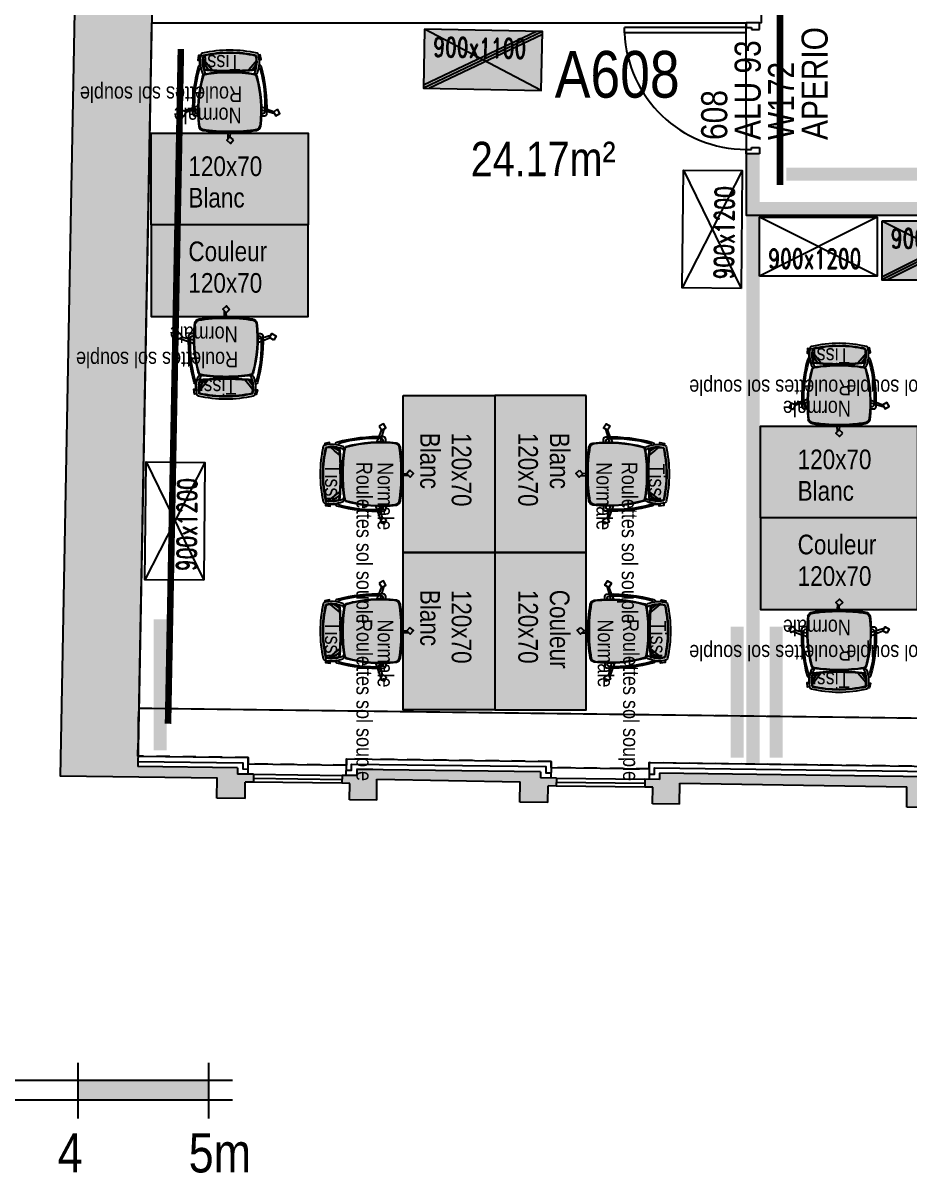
# Model space of a CAD drawing. Extents: x -28.5 to 23.1, y -8.3 to 57.2.
# Drawn here: x -16.78 to -10.01, y -8.27 to 0.52 of the extents above; entities that cross this region are included whole.
import ezdxf
from ezdxf.enums import TextEntityAlignment as Align

# ---------------------------------------------------------------- set-up
doc = ezdxf.new("R2010")
doc.units = 0
doc.header["$LTSCALE"] = 0.001
for name, pattern in [('CACHE', [0.375, 0.25, -0.125]), ('CONTINU', [0]), ('HIDDEN', [9.525, 6.35, -3.175])]:
    doc.linetypes.add(name, pattern=pattern)
for name, color, linetype in [('00-INF 180', 30, 'Continuous'), ('01-FAC_CHASSIS EXI', 4, 'Continuous'), ('01-STR_MACONNERIE_HACH', 252, 'Continuous'), ('02-ISOLATION', 6, 'ISOLATION'), ('A-Etiq_Mob', 7, 'Continuous'), ('A-Etiquettes', 7, 'Continuous'), ('A-legende', 7, 'Continuous'), ('A-MobilierAQ', 7, 'Continuous'), ('A-num pièce', 1, 'Continuous')]:
    doc.layers.add(name, color=color, linetype=linetype)
for name, color, linetype, true_color in [('A-cote', 7, 'Continuous', 0x425746), ('A-mobilier', 7, 'Continuous', 0x666666), ('A-MOQUETTE', 7, 'Continuous', 0xe5ecff), ('A-signalétique', 7, 'Continuous', 0x666666), ('A-vitré', 7, 'Continuous', 0x61becc), ('couleur siege', 1, 'Continuous', 0xff0000)]:
    doc.layers.add(name, color=color, linetype=linetype, true_color=true_color)
doc.layers.add('A-portes', color=7, linetype='Continuous', lineweight=25)
doc.styles.add('ROMAND', font='romand__.ttf', dxfattribs={"width": 0.7})
doc.styles.get("Standard").update_dxf_attribs({"font": 'ARIALN.TTF'})
doc.linetypes.add('ISOLATION', pattern='A,0.00254,-2.54,[134,ltypeshp.shx,S=2.54,R=0,X=-2.54,Y=0],-5.08,[134,ltypeshp.shx,S=2.54,R=180,X=2.54,Y=0],-2.54', length=10.16254)

# ---------------------------------------------------------------- blocks, each defined once
blk = doc.blocks.new('echelle')
for p, q in [((0.1524, 0.2843), (0.1524, -0.1421)), ((1.1524, 0.2843), (1.1524, -0.1421)), ((2.1524, 0.2843), (2.1524, -0.1421)), ((3.1524, 0.2843), (3.1524, -0.1421)), ((4.1524, 0.2843), (4.1524, -0.1421)), ((5.1524, 0.2843), (5.1524, -0.1421)), ((0, 0.15), (5.3353, 0.15)), ((0, 0), (5.3353, 0))]:
    blk.add_line(p, q)
at = {"const_width": 0.15}
for points in [[(0.1524, 0.0711), (1.1524, 0.0711)], [(2.1524, 0.0711), (3.1524, 0.0711)], [(4.1524, 0.0711), (5.1524, 0.0711)]]:
    blk.add_lwpolyline(points, dxfattribs=at)
for s, height, p in [('0', 0.2997, (-0.0001, -0.5535)), ('1', 0.2997, (0.9999, -0.5535)), ('2', 0.2997, (1.9999, -0.5535)), ('3', 0.2997, (2.9999, -0.5535)), ('4', 0.2997, (3.9999, -0.5535)), ('5m', 0.29973, (4.9999, -0.5535))]:
    blk.add_text(s, height=height).set_placement(p)
blk = doc.blocks.new('chaise')
at = {"layer": 'A-mobilier', "ltscale": 0.1, "true_color": 0xc7c8ca}
h = blk.add_hatch(color=9, dxfattribs=at)
h.dxf.hatch_style = 1
h.paths.add_polyline_path([(0.2715, 0.4556, 0.30076), (0.2358, 0.4895, 0.043342), (0.0082, 0.5092, 0.043342), (-0.2194, 0.4895, 0.300759), (-0.2552, 0.4556, 0.09791), (-0.2229, 0.027, 0.292085), (-0.2069, 0.0126, 0.040929), (0.0082, -0.005, 0.040929), (0.2232, 0.0126, 0.292085), (0.2392, 0.027, 0.09791)])
h.paths.add_polyline_path([(0.159, -0.0239, 0.015765), (0.0082, -0.0177, 0.016739), (-0.152, -0.0246), (-0.1896, -0.0691), (-0.2181, -0.1033, 0.040824), (-0.2135, -0.1418, 0.054873), (0.0082, -0.1666, 0.054873), (0.2298, -0.1418, 0.02252), (0.2331, -0.1206), (0.2189, -0.1014)])
h.paths.add_polyline_path([(0.1912, -0.0264, 0.003373), (0.159, -0.0239), (0.2189, -0.1014), (0.2331, -0.1206, 0.02535), (0.2346, -0.0966)])
h.paths.add_polyline_path([(0.2255, -0.0296, 0.0036), (0.1912, -0.0264), (0.2346, -0.0966, 0.0714)])
h.paths.add_polyline_path([(-0.152, -0.0246, 0.003505), (-0.1854, -0.0274), (-0.196, -0.0428), (-0.2174, -0.0745, 0.030269), (-0.2181, -0.1033), (-0.1896, -0.0691)])
h.paths.add_polyline_path([(-0.1854, -0.0274, 0.002494), (-0.2092, -0.0296, 0.048116), (-0.2174, -0.0745), (-0.196, -0.0428)], flags=17)
at = {"layer": 'A-mobilier'}
for p, q in [((0.004, 0.5092), (0.0064, 0.5428)), ((0.0216, 0.5582), (0.0229, 0.5092)), ((-0.3737, 0.3493), (-0.3075, 0.3301)), ((-0.3078, 0.3082), (-0.3629, 0.3302)), ((-0.2919, 0.3255), (-0.2834, 0.3231)), ((-0.2624, 0.3653), (-0.2871, 0.3653)), ((-0.2629, 0.3453), (-0.2718, 0.3453)), ((0.2787, 0.3653), (0.3035, 0.3653)), ((0.3093, 0.2929), (0.2787, 0.2819)), ((0.2793, 0.3453), (0.2882, 0.3453)), ((0.2794, 0.3097), (0.3086, 0.3167)), ((0.324, 0.3205), (0.3784, 0.3337)), ((0.3978, 0.3247), (0.3241, 0.2982)), ((-0.2416, -0.0656), (-0.2409, -0.0656)), ((-0.1896, -0.0691), (-0.2193, -0.1048)), ((-0.2174, -0.0745), (-0.196, -0.0428)), ((0.258, -0.0656), (0.2572, -0.0656)), ((0.2331, -0.1206), (0.2189, -0.1014))]:
    blk.add_line(p, q, dxfattribs=at)
at = {"layer": 'A-mobilier', "linetype": 'HIDDEN'}
for p, q in [((-0.2627, 0.2897), (-0.2927, 0.3021)), ((-0.2834, 0.3231), (-0.2632, 0.3171)), ((-0.196, -0.0428), (-0.1854, -0.0274)), ((-0.152, -0.0246), (-0.1896, -0.0691)), ((0.2189, -0.1014), (0.159, -0.0239)), ((0.1912, -0.0264), (0.2346, -0.0966))]:
    blk.add_line(p, q, dxfattribs=at)
at = {"layer": 'A-mobilier'}
for points in [[(-0.0236, 0.5701), (0.0064, 0.5428), (0.034, 0.572), (0.003, 0.5998)], [(-0.3982, 0.3102), (-0.3631, 0.331), (-0.3829, 0.3656), (-0.418, 0.3448)], [(0.3951, 0.3712), (0.3784, 0.3337), (0.4152, 0.3167), (0.4319, 0.3542)]]:
    blk.add_lwpolyline(points, close=True, dxfattribs=at)
for points in [[(-0.2428, -0.1092), (-0.2592, -0.1129), (-0.2503, -0.1525), (-0.2373, -0.1499)], [(0.2547, -0.145), (0.2745, -0.1474), (0.2795, -0.1069), (0.2594, -0.1049)]]:
    blk.add_lwpolyline(points, dxfattribs=at)
for centre, radius, start, end in [((-0.2117, 0.4455), 0.0447, 99.9272, 166.88346), ((-0.0186, -0.6869), 1.1836, 88.70463, 100.02355), ((0.0082, -0.8109), 1.3202, 89.99999, 99.92701), ((0.0082, -0.8109), 1.3202, 80.07299, 90.00001), ((0.0349, -0.6869), 1.1836, 79.97645, 91.29537), ((0.2281, 0.4455), 0.0447, 13.11654, 80.0728), ((0.8449, 0.323), 1.1081, 173.12775, 195.49585), ((0.8449, 0.323), 1.1031, 173.73867, 195.3268), ((-0.203, 0.4342), 0.0495, 115.9014, 169.32984), ((-0.8286, 0.323), 1.1031, 344.6732, 6.26133), ((-0.8286, 0.323), 1.1081, 344.50415, 6.87225), ((0.2193, 0.4342), 0.0495, 10.67016, 64.0986), ((1.0389, 0.3041), 1.3467, 178.21972, 195.28216), ((-0.2871, 0.3453), 0.02, 90, 178.21972), ((0.8419, 0.2723), 1.135, 177.27806, 195.5028), ((-0.2718, 0.3253), 0.02, 90, 177.27806), ((-0.8256, 0.2723), 1.135, 344.4972, 2.72194), ((-1.0226, 0.3041), 1.3467, 344.71784, 1.78028), ((0.2882, 0.3253), 0.02, 2.72194, 90), ((0.3035, 0.3453), 0.02, 1.78028, 90), ((-0.2071, -0.0076), 0.02, 80.75547, 159.0187), ((0.0196, -0.0945), 0.2428, 156.87025, 192.22581), ((-0.2036, 0.0323), 0.02, 195.49585, 260.6251), ((-0.1997, 0.0368), 0.02, 195.3268, 260.76651), ((0.0082, 1.3151), 1.3202, 260.6251, 270.00001), ((-0.1856, -0.0076), 0.02, 114.77846, 159.0187), ((0.0082, 1.3151), 1.3152, 260.76651, 270.00001), ((0.0082, 1.3151), 1.3152, 269.99999, 279.23349), ((0.0082, 1.3151), 1.3202, 269.99999, 279.3749), ((0.2019, -0.0076), 0.02, 20.9813, 65.22154), ((0.216, 0.0368), 0.02, 279.23349, 344.6732), ((-0.0032, -0.0945), 0.2428, 347.77419, 23.12975), ((0.2235, -0.0076), 0.02, 20.9813, 99.24453), ((0.22, 0.0323), 0.02, 279.3749, 344.50415), ((-0.2409, -0.0456), 0.02, 195.28216, 270), ((-0.2325, -0.0257), 0.02, 195.5028, 252.72935), ((0.0196, -0.0945), 0.2628, 159.0187, 193.9621), ((0.0196, -0.0945), 0.2378, 164.15559, 191.46034), ((0.0306, -2.412), 2.3994, 90.53628, 95.82876), ((0.0306, -2.412), 2.3944, 90.5374, 95.7482), ((-0.0143, -2.412), 2.3994, 84.17124, 89.46372), ((-0.0143, -2.412), 2.3944, 84.2518, 89.4626), ((-0.0032, -0.0945), 0.2378, 348.53966, 15.84441), ((-0.0032, -0.0945), 0.2628, 346.0379, 20.9813), ((0.2489, -0.0257), 0.02, 287.27065, 344.4972), ((0.2572, -0.0456), 0.02, 270, 344.71784), ((-0.2198, -0.1455), 0.02, 218.58905, 257.03355), ((0.01, 0.8526), 1.0442, 257.03355, 269.90038), ((0.01, 0.8526), 1.0242, 257.15462, 269.89843), ((0.01, 0.8526), 1.0192, 257.33463, 269.89793), ((0.0064, 0.8526), 1.0192, 270.10207, 282.66537), ((0.0064, 0.8526), 1.0242, 270.10157, 282.84538), ((0.0064, 0.8526), 1.0442, 270.09962, 282.96645), ((0.2362, -0.1455), 0.02, 282.96645, 321.41095)]:
    blk.add_arc(centre, radius, start, end, dxfattribs=at)
blk = doc.blocks.new('SiègeT1')
at = {"layer": 'couleur siege', "true_color": 0x8a6689}
for points in [[(-0.1936, 0.2235), (-0.0769, 0.2096), (0.0385, 0.2124), (0.1553, 0.2166), (0.1984, 0.2222), (0.2025, 0.2444), (0.2039, 0.282), (0.2012, 0.321), (0.1233, 0.3376), (0.0385, 0.3432), (-0.0227, 0.3446), (-0.0977, 0.3376), (-0.1492, 0.3307), (-0.1964, 0.3223), (-0.202, 0.3001), (-0.2006, 0.2653)], [(-0.2076, -0.2358), (-0.225, -0.2195), (-0.2335, -0.1968), (-0.2363, -0.14), (-0.2381, -0.076), (-0.2337, -0.0116), (-0.2278, 0.0448), (-0.218, 0.1023), (-0.2107, 0.1321), (-0.2013, 0.169), (-0.1966, 0.1769), (-0.184, 0.18), (-0.1205, 0.1883), (-0.0494, 0.1934), (0.0091, 0.1953), (0.0767, 0.1926), (0.1322, 0.1879), (0.1685, 0.1829), (0.1909, 0.1794), (0.1994, 0.1771), (0.2037, 0.1728), (0.2071, 0.1636), (0.2187, 0.1148), (0.2315, 0.0452), (0.2373, -0.0047), (0.2408, -0.0627), (0.2412, -0.1049), (0.2396, -0.159), (0.2364, -0.1973), (0.2345, -0.2097), (0.2289, -0.2196), (0.2221, -0.2289), (0.2135, -0.2344), (0.2067, -0.2363), (0.1752, -0.2419), (0.1139, -0.248), (0.0509, -0.2511), (-0.0505, -0.2518), (-0.1259, -0.2474), (-0.1911, -0.2375)]]:
    blk.add_hatch(color=8, dxfattribs=at).paths.add_polyline_path(points)
at = {"extrusion": (0, 0, -1), "xscale": 0.8999999999999986, "yscale": 0.8999999999999986, "zscale": -0.9, "rotation": 180}
blk.add_blockref('chaise', (0.0055, 0.195), dxfattribs=at)
at = {"layer": 'A-Etiq_Mob', "style": 'ROMAND', "width": 0.7}
for tag, p in [('FINITION', (-0.0791, 0.1775)), ('PIETEMENT', (-0.0914, -0.031)), ('ASSISE', (-0.0883, -0.2242)), ('COULEUR', (-0.1036, -0.4236))]:
    blk.add_attdef(tag, p, '', height=0.15, dxfattribs=at)
blk = doc.blocks.new('Poste127')
at = {"transparency": 33554582}
h = blk.add_hatch(color=256, dxfattribs=at)
h.dxf.hatch_style = 1
h.set_gradient(color1=(199, 200, 202), color2=(255, 246, 230), tint=1, name='CURVED')
h.paths.add_polyline_path([(0, 0.7), (0, 0), (1.2, 0), (1.2, 0.7)])
blk.add_lwpolyline([(0, 0.7), (0, 0), (1.2, 0), (1.2, 0.7)], close=True)
at = {"layer": 'A-Etiq_Mob'}
for tag, p in [('FINITION', (0.2839, 0.4213)), ('DIM', (0.2839, 0.1804))]:
    blk.add_attdef(tag, p, '', height=0.15, dxfattribs=at)
blk = doc.blocks.new('Poste127Couleur')
at = {"transparency": 33554582}
h = blk.add_hatch(color=256, dxfattribs=at)
h.dxf.hatch_style = 1
h.set_gradient(color1=(169, 83, 160), color2=(255, 246, 230), tint=1, name='CURVED')
h.paths.add_polyline_path([(0, 0.7029), (0, 0.0029), (1.2, 0.0029), (1.2, 0.7029)])
blk.add_lwpolyline([(0, 0.7), (0, 0), (1.2, 0), (1.2, 0.7)], close=True)
at = {"layer": 'A-Etiq_Mob'}
for tag, p in [('STRATIFIE', (0.2839, 0.4213)), ('DIM', (0.2839, 0.1804))]:
    blk.add_attdef(tag, p, '', height=0.15, dxfattribs=at)
blk = doc.blocks.new('Xref-R6-2018-11')
at = {"layer": '01-STR_MACONNERIE_HACH'}
h = blk.add_hatch(color=256, dxfattribs=at)
h.dxf.hatch_style = 1
h.paths.add_polyline_path([(-9.8643, 5.7706), (-9.7536, 5.7699), (-9.753, 5.8594), (-9.8075, 5.8598), (-9.8067, 5.9869), (-9.9482, 5.9878), (-9.9493, 5.8062), (-10.9104, 5.8123), (-10.9092, 5.994), (-11.0507, 5.9949), (-11.0516, 5.8677), (-11.106, 5.8681), (-11.1066, 5.7786), (-10.9959, 5.7778), (-10.9969, 5.6239), (-9.8653, 5.6166)])
h.paths.add_polyline_path([(-6.9147, 5.7517), (-6.804, 5.751), (-6.8034, 5.8406), (-6.8578, 5.8409), (-6.857, 5.9681), (-6.9985, 5.969), (-6.9997, 5.7873), (-8.6097, 5.7976), (-8.6086, 5.9793), (-8.7501, 5.9802), (-8.7509, 5.853), (-8.8053, 5.8534), (-8.8059, 5.7638), (-8.6952, 5.7631), (-8.6962, 5.6092), (-6.9156, 5.5978)])
h.paths.add_polyline_path([(-3.9659, 5.7329), (-3.8552, 5.7322), (-3.8546, 5.8217), (-3.9091, 5.822), (-3.9083, 5.9492), (-4.0498, 5.9501), (-4.0509, 5.7684), (-5.6601, 5.7787), (-5.6589, 5.9604), (-5.8004, 5.9613), (-5.8012, 5.8342), (-5.8557, 5.8345), (-5.8562, 5.745), (-5.7455, 5.7443), (-5.7465, 5.5903), (-3.9669, 5.5789)])
h.paths.add_polyline_path([(-1.6482, 5.7181), (-1.5375, 5.7174), (-1.5369, 5.8069), (-1.5914, 5.8072), (-1.5906, 5.9344), (-1.7321, 5.9353), (-1.7332, 5.7536), (-2.7113, 5.7599), (-2.7101, 5.9415), (-2.8516, 5.9424), (-2.8524, 5.8153), (-2.9069, 5.8156), (-2.9075, 5.7261), (-2.7968, 5.7254), (-2.7977, 5.5714), (-1.6492, 5.5641)])
h.paths.add_polyline_path([(9.2888, 6.0529), (16.4345, -3.4859), (15.5709, -4.1345), (15.6266, -4.2087), (15.5373, -4.2758), (15.5733, -4.3238), (15.6214, -4.2877), (15.6971, -4.3885), (15.8624, -4.2644), (15.7658, -4.1358), (16.5463, -3.5497), (16.8176, -3.9109), (17.2396, -3.5939), (16.9954, -3.2687), (9.4522, 6.7755), (8.1868, 5.8175), (8.0942, 5.9399), (7.9095, 5.8001), (7.9901, 5.6937), (7.8811, 5.6092), (7.9802, 5.4784), (8.1947, 5.6446), (8.3968, 5.3776)])
h.paths.add_polyline_path([(14.7939, -4.8738), (14.8866, -4.9972), (15.0583, -4.8682), (14.9826, -4.7674), (15.0321, -4.7303), (14.996, -4.6823), (14.899, -4.7552), (14.8432, -4.6809), (13.4437, -5.732), (13.4995, -5.8062), (13.4101, -5.8733), (13.4461, -5.9213), (13.4943, -5.8852), (13.57, -5.986), (13.7352, -5.8619), (13.6386, -5.7333)])
h.paths.add_polyline_path([(12.9312, -6.4657), (12.8555, -6.3649), (12.9049, -6.3278), (12.8689, -6.2798), (12.7718, -6.3527), (12.7161, -6.2784), (11.3999, -7.2668), (11.4557, -7.3411), (11.3663, -7.4082), (11.4024, -7.4562), (11.4505, -7.42), (11.5262, -7.5208), (11.6914, -7.3968), (11.5949, -7.2682), (12.6668, -6.4713), (12.7594, -6.5947)])
h.paths.add_polyline_path([(10.8117, -7.8998), (10.8611, -7.8626), (10.8251, -7.8147), (10.728, -7.8875), (10.6723, -7.8133), (9.4127, -8.7592), (9.4685, -8.8335), (9.3791, -8.9006), (9.4151, -8.9486), (9.4633, -8.9124), (9.539, -9.0132), (9.7042, -8.8891), (9.6077, -8.7606), (10.623, -8.0062), (10.7157, -8.1296), (10.8874, -8.0006)])
h.paths.add_polyline_path([(8.8245, -9.3922), (8.8739, -9.355), (8.8379, -9.3071), (8.7408, -9.3799), (8.6851, -9.3057), (7.4576, -10.2275), (7.5133, -10.3018), (7.424, -10.3689), (7.46, -10.4169), (7.5081, -10.3807), (7.5839, -10.4815), (7.7491, -10.3575), (7.6525, -10.2289), (8.6358, -9.4986), (8.7285, -9.6219), (8.9002, -9.493)])
h.paths.add_polyline_path([(6.8693, -10.8605), (6.9188, -10.8233), (6.8827, -10.7754), (6.7857, -10.8482), (6.7299, -10.774), (5.909, -11.3905), (5.9648, -11.4647), (5.8754, -11.5319), (5.9115, -11.5798), (5.9596, -11.5437), (6.0353, -11.6445), (6.2005, -11.5204), (6.104, -11.3918), (6.6806, -10.9669), (6.7733, -11.0903), (6.945, -10.9613)])
h.paths.add_polyline_path([(5.3208, -12.0234), (5.3702, -11.9863), (5.3342, -11.9383), (5.2372, -12.0112), (5.1814, -11.9369), (4.7519, -12.2595), (4.3293, -12.2541), (4.3287, -12.3016), (4.2169, -12.3002), (4.2161, -12.3602), (4.2763, -12.3609), (4.2747, -12.487), (4.4814, -12.4896), (4.4834, -12.3288), (4.8607, -12.3337), (5.1321, -12.1298), (5.2248, -12.2532), (5.3965, -12.1242)])
h.paths.add_polyline_path([(3.4775, -12.3507), (3.5393, -12.3515), (3.5401, -12.2915), (3.4188, -12.29), (3.4194, -12.2425), (2.2915, -12.2281), (2.2909, -12.2756), (2.1791, -12.2742), (2.1784, -12.3342), (2.2386, -12.3349), (2.237, -12.461), (2.4436, -12.4636), (2.4456, -12.3028), (3.2631, -12.3198), (3.2612, -12.4741), (3.4759, -12.4768)])
h.paths.add_polyline_path([(1.3816, -12.2165), (-0.924, -12.1871), (-0.9246, -12.2346), (-1.0364, -12.2331), (-1.0372, -12.2931), (-0.977, -12.2939), (-0.9786, -12.42), (-0.772, -12.4226), (-0.7699, -12.2618), (1.2254, -12.2938), (1.2234, -12.4481), (1.4381, -12.4508), (1.4397, -12.3247), (1.5016, -12.3255), (1.5023, -12.2655), (1.381, -12.264)])
h.paths.add_polyline_path([(-1.7132, -12.2245), (-1.8346, -12.223), (-1.834, -12.1755), (-3.2263, -12.1577), (-3.2269, -12.2052), (-3.3387, -12.2038), (-3.3394, -12.2638), (-3.2793, -12.2645), (-3.2809, -12.3906), (-3.0742, -12.3932), (-3.0722, -12.2324), (-1.9902, -12.2528), (-1.9922, -12.407), (-1.7774, -12.4098), (-1.7758, -12.2837), (-1.714, -12.2845)])
h.paths.add_polyline_path([(-4.0155, -12.1951), (-4.1368, -12.1936), (-4.1362, -12.1461), (-6.2346, -12.1193), (-6.2352, -12.1668), (-6.347, -12.1654), (-6.3477, -12.2254), (-6.2875, -12.2261), (-6.2892, -12.3522), (-6.0825, -12.3549), (-6.0805, -12.1941), (-4.2925, -12.2234), (-4.2944, -12.3777), (-4.0797, -12.3804), (-4.0781, -12.2543), (-4.0163, -12.2551)])
h.paths.add_polyline_path([(-7.1445, -12.1077), (-9.19, -12.0816), (-9.1906, -12.1291), (-9.3024, -12.1277), (-9.3032, -12.1877), (-9.243, -12.1884), (-9.2446, -12.3145), (-9.038, -12.3171), (-9.0359, -12.1564), (-7.3008, -12.185), (-7.3027, -12.3393), (-7.088, -12.342), (-7.0864, -12.216), (-7.0245, -12.2167), (-7.0238, -12.1567), (-7.1451, -12.1552)])
h.paths.add_polyline_path([(-10.0418, -12.1782), (-9.98, -12.179), (-9.9792, -12.119), (-10.1006, -12.1175), (-10.1, -12.07), (-11.5038, -12.0521), (-11.5044, -12.0996), (-11.6161, -12.0982), (-11.6169, -12.1582), (-11.5567, -12.1589), (-11.5583, -12.285), (-11.3517, -12.2876), (-11.3496, -12.1268), (-10.2562, -12.1473), (-10.2582, -12.3016), (-10.0434, -12.3043)])
h.paths.add_polyline_path([(2.6936, 4.7692), (2.8486, 4.8773), (2.0933, 5.9491), (0.4835, 5.9594), (0.4822, 5.7394), (-0.3936, 5.745), (-0.3924, 5.9267), (-0.5339, 5.9276), (-0.5347, 5.8005), (-0.5892, 5.8008), (-0.5898, 5.7113), (-0.4791, 5.7106), (-0.48, 5.5566), (0.6701, 5.5493), (0.6714, 5.7693), (1.9949, 5.7608)])
h.paths.add_polyline_path([(3.7184, 3.643), (3.5639, 3.5342), (4.011, 2.8998), (4.6629, 2.8061), (4.6629, 2.8077), (4.9461, 2.7655), (5.6911, 3.3294), (5.5121, 3.5658), (5.7804, 3.7737), (5.6799, 3.9034), (5.6056, 3.8458), (5.5045, 3.9794), (5.3103, 3.8324), (5.4029, 3.7101), (4.4904, 3.0193), (4.1189, 3.0748)])
h.paths.add_polyline_path([(-13.0354, -4.4062), (-13.5351, -4.4062), (-13.5351, -3.4062), (-13.0165, -3.4062), (-12.8476, 5.6357), (-12.166, 5.6314), (-12.165, 5.7853), (-12.0543, 5.7846), (-12.0537, 5.8741), (-12.1082, 5.8745), (-12.1074, 6.0016), (-12.2489, 6.0025), (-12.25, 5.8209), (-13.4315, 5.8284), (-13.7663, -12.1025), (-12.5699, -12.1178), (-12.5719, -12.2721), (-12.3571, -12.2748), (-12.3555, -12.1487), (-12.2937, -12.1495), (-12.2929, -12.0895), (-12.4143, -12.088), (-12.4137, -12.0405), (-13.1775, -12.0308), (-13.0356, -4.4288)])
h.paths.add_polyline_path([(-13.5351, -4.4062), (-13.5351, -3.4062)], flags=16)
for p, q in [((-13.0351, -4.4062), (-13.1775, -12.0308)), ((-12.4137, -12.0405), (-13.1775, -12.0308)), ((-12.2929, -12.0895), (-12.4143, -12.088)), ((-11.5044, -12.0996), (-11.6161, -12.0982)), ((-10.1, -12.07), (-11.5038, -12.0521)), ((-9.9792, -12.119), (-10.1006, -12.1175)), ((-7.1445, -12.1077), (-9.19, -12.0816)), ((-12.2937, -12.1495), (-12.3555, -12.1487)), ((-11.5567, -12.1589), (-11.6169, -12.1582)), ((-9.98, -12.179), (-10.0418, -12.1782)), ((-9.243, -12.1884), (-9.3032, -12.1877)), ((-9.1906, -12.1291), (-9.3024, -12.1277)), ((-12.3571, -12.2748), (-12.5719, -12.2721)), ((-11.3517, -12.2876), (-11.5583, -12.285)), ((-10.0434, -12.3043), (-10.2582, -12.3016)), ((-9.038, -12.3171), (-9.2446, -12.3145)), ((-7.088, -12.342), (-7.3027, -12.3393))]:
    blk.add_line(p, q)
for points in [[(-12.5719, -12.2721), (-12.5699, -12.1178), (-13.7663, -12.1025), (-13.4315, 5.8284)], [(-12.4137, -12.0405), (-12.4143, -12.088)], [(-12.2929, -12.0895), (-12.2937, -12.1495)], [(-11.6161, -12.0982), (-11.6169, -12.1582)], [(-11.5038, -12.0521), (-11.5044, -12.0996)], [(-10.1, -12.07), (-10.1006, -12.1175)], [(-9.9792, -12.119), (-9.98, -12.179)], [(-9.19, -12.0816), (-9.1906, -12.1291)], [(-12.3571, -12.2748), (-12.3555, -12.1487)], [(-11.5583, -12.285), (-11.5567, -12.1589)], [(-11.3517, -12.2876), (-11.3496, -12.1268)], [(-11.3496, -12.1268), (-10.2562, -12.1473)], [(-10.2582, -12.3016), (-10.2562, -12.1473)], [(-10.0434, -12.3043), (-10.0418, -12.1782)], [(-9.3024, -12.1277), (-9.3032, -12.1877)], [(-9.2446, -12.3145), (-9.243, -12.1884)], [(-9.038, -12.3171), (-9.0359, -12.1564)], [(-9.0359, -12.1564), (-7.3008, -12.185)], [(-7.3027, -12.3393), (-7.3008, -12.185)]]:
    blk.add_lwpolyline(points)
at = {"layer": '00-INF 180', "linetype": 'CACHE', "ltscale": 0.5}
for points in [[(-13.176, -11.9508), (-13.1691, -11.5834), (4.6051, -11.8102)], [(-7.0635, -12.0287), (-9.269, -12.0006), (-9.2696, -12.0481), (-10.0195, -12.0385), (-10.0189, -11.991), (-11.5827, -11.9711), (-11.5833, -12.0186), (-12.3333, -12.009), (-12.3327, -11.9615), (-13.176, -11.9508)]]:
    blk.add_lwpolyline(points, dxfattribs=at)
at = {"layer": '01-FAC_CHASSIS EXI', "linetype": 'CONTINU'}
for p, q in [((-12.2933, -12.1195), (-11.6165, -12.1282)), ((-9.9796, -12.149), (-9.3028, -12.1577))]:
    blk.add_line(p, q, dxfattribs=at)
at = {"layer": '01-FAC_CHASSIS EXI'}
for points in [[(-12.2929, -12.0895), (-11.6161, -12.0982)], [(-9.9792, -12.119), (-9.3024, -12.1277)], [(-11.6169, -12.1582), (-12.2937, -12.1495)], [(-9.3032, -12.1877), (-9.98, -12.179)]]:
    blk.add_lwpolyline(points, dxfattribs=at)
at = {"layer": '02-ISOLATION'}
blk.add_lwpolyline([(-13.176, -11.9508), (-12.3327, -11.9615), (-12.3333, -12.009), (-11.5833, -12.0186), (-11.5827, -11.9711), (-10.0189, -11.991), (-10.0195, -12.0385), (-9.2696, -12.0481), (-9.269, -12.0006), (-7.0635, -12.0287)], dxfattribs=at)
at = {"layer": '02-ISOLATION', "linetype": 'ISOLATION', "ltscale": 0.004}
for points in [[(-13.177, -11.9908), (-12.3732, -12.001), (-12.3738, -12.0485), (-12.3338, -12.049)], [(-11.5838, -12.0586), (-11.5438, -12.0591), (-11.5432, -12.0116), (-10.0594, -12.0305), (-10.0601, -12.078), (-10.0201, -12.0785)], [(-9.2701, -12.0881), (-9.2301, -12.0886), (-9.2295, -12.0411), (-7.104, -12.0682), (-7.1046, -12.1157), (-7.0646, -12.1162)]]:
    blk.add_lwpolyline(points, dxfattribs=at)
at = {"layer": '02-ISOLATION', "linetype": 'CONTINU'}
for points in [[(-12.3343, -12.089), (-12.3333, -12.009)], [(-11.5844, -12.0986), (-11.5833, -12.0186)], [(-10.0195, -12.0385), (-10.0206, -12.1185)], [(-9.2696, -12.0481), (-9.2706, -12.1281)]]:
    blk.add_lwpolyline(points, dxfattribs=at)
blk = doc.blocks.new('armoire90')
blk.add_lwpolyline([(0, 0.45), (0, 0), (0.9, 0), (0.9, 0.45)], close=True)
for points in [[(0.9, 0), (0, 0.45)], [(0.9, 0.45), (0, 0)]]:
    blk.add_lwpolyline(points)
at = {"layer": 'A-Etiq_Mob', "style": 'ROMAND', "width": 0.7}
for tag, p in [('DIMENSION', (0.0684, 0.2418)), ('FINITION', (0.0684, 0.0013)), ('PORTES', (0.0684, -0.2391))]:
    blk.add_attdef(tag, p, '', height=0.15, dxfattribs=at)
blk = doc.blocks.new('armoire90Réhausse')
at = {"true_color": 0xfdedc9}
h = blk.add_hatch(color=254, dxfattribs=at)
h.dxf.hatch_style = 1
h.paths.add_polyline_path([(0, 0.45), (0, 0), (0.9, 0), (0.9, 0.45)])
blk.add_lwpolyline([(0, 0.45), (0, 0), (0.9, 0), (0.9, 0.45)], close=True)
for points in [[(0.9, 0), (0, 0.45)], [(0.9, 0.45), (0, 0)], [(0.8553, 0.45), (0, 0.0224)], [(0.9, 0.4276), (0.0447, 0)]]:
    blk.add_lwpolyline(points)
at = {"layer": 'A-Etiq_Mob', "style": 'ROMAND', "width": 0.7}
for tag, p in [('DIMENSION', (0.0684, 0.2418)), ('FINITION', (0.0684, 0.0013)), ('PORTES', (0.0684, -0.2391))]:
    blk.add_attdef(tag, p, '', height=0.15, dxfattribs=at)
blk = doc.blocks.new('P_93100')
for p, q in [((0.425, 0.93), (0.465, 0.93)), ((0.425, 0), (0.425, 0.93)), ((0.465, 0), (0.465, 0.93)), ((-0.5, -0.1), (-0.5, 0)), ((-0.5, 0), (-0.465, 0)), ((-0.465, 0), (-0.465, -0.04)), ((0.425, 0), (0.465, 0)), ((0.465, 0), (0.465, -0.04)), ((0.5, 0), (0.465, 0)), ((0.5, -0.1), (0.5, 0)), ((-0.465, -0.04), (-0.45, -0.04)), ((-0.45, -0.04), (-0.45, -0.1)), ((0.465, -0.04), (0.45, -0.04)), ((0.45, -0.04), (0.45, -0.1)), ((-0.45, -0.1), (-0.5, -0.1)), ((0.45, -0.1), (0.5, -0.1))]:
    blk.add_line(p, q)
blk.add_arc((0.465, 0), 0.9309, 92.46282, 180)
at = {"ltscale": 6}
blk.add_attdef('N°', (-0.3934, 0.1452), '', height=0.1992, dxfattribs=at)
at = {"layer": 'A-Etiquettes', "ltscale": 6}
for tag, p in [('NATURE/DIM', (-0.3934, -0.1104)), ('FINITION', (-0.3934, -0.366)), ('FERMETURE', (-0.3934, -0.6217)), ('FP:', (-0.3934, -0.8773))]:
    blk.add_attdef(tag, p, '', height=0.1992, dxfattribs=at)

msp = doc.modelspace()

# ---------------------------------------------------------------- linework, layer by layer
at = {"ltscale": 0.01}
msp.add_lwpolyline([(0.3454, 9.8104), (-0.7548, 11.3717), (-0.5236, 11.5346), (-0.9705, 12.1689), (-1.2823, 12.1709), (-1.2835, 11.9583), (-15.5805, 12.0497), (-15.675, 7.0919), (-11.1481, 7.0892), (-11.1385, 0.5178), (-15.7958, 0.5176), (-15.8935, -4.7143), (1.8807, -4.9411)], dxfattribs=at)
at = {"layer": 'A-Etiquettes', "color": 1, "true_color": 0xff0000, "const_width": 0.1}
msp.add_lwpolyline([(-15.7302, -4.0375), (-15.7302, -5.0375)], dxfattribs=at)
at = {"layer": 'A-Etiquettes', "color": 82, "true_color": 0x4cdb0f, "const_width": 0.1}
for points in [[(-11.3221, -4.0936), (-11.3221, -5.0936)], [(-11.0235, -4.0936), (-11.0235, -5.0936)]]:
    msp.add_lwpolyline(points, dxfattribs=at)
at = {"layer": 'A-legende', "linetype": 'CACHE', "ltscale": 2000, "const_width": 0.05}
msp.add_lwpolyline([(-10.9946, -0.7191), (-10.9946, 7.1575)], dxfattribs=at)
at = {"layer": 'A-legende', "color": 205, "linetype": 'CACHE', "ltscale": 1000, "true_color": 0x8546b9, "const_width": 0.05}
msp.add_lwpolyline([(-15.5718, 0.3191), (-15.6701, -4.8346)], dxfattribs=at)
at = {"layer": 'A-MOQUETTE', "ltscale": 0.01}
msp.add_lwpolyline([(0.1546, -0.9517), (-11.2507, -0.9517), (-11.2528, 0.5176), (-15.7958, 0.5176), (-15.9004, -5.0816), (-15.0571, -5.0924), (-15.0577, -5.1399), (-14.3077, -5.1494), (-14.3077, -5.1019), (-12.7433, -5.1219), (-12.7439, -5.1694), (-11.994, -5.179), (-11.9934, -5.1315), (-9.7879, -5.1596)], dxfattribs=at)
at = {"layer": 'A-signalétique', "color": 1, "linetype": 'CACHE', "ltscale": 2000, "true_color": 0xff0000, "const_width": 0.1}
msp.add_lwpolyline([(2.1933, 8.3448), (6.8221, 2.276), (3.0654, -0.636), (-10.9458, -0.636)], dxfattribs=at)
at = {"layer": 'A-vitré', "const_width": 0.1}
for points in [[(-11.2014, -0.4823), (-11.2014, -0.9471)], [(-11.2394, -0.8981), (-11.2014, -0.8983), (-11.2014, -5.1416)], [(-11.2014, -0.8983), (-8.3667, -0.8983)]]:
    msp.add_lwpolyline(points, dxfattribs=at)

# ---------------------------------------------------------------- block references
at = {"ltscale": 0.01}
msp.add_blockref('Xref-R6-2018-11', (-2.7244, 6.8691), dxfattribs=at)
msp.add_blockref('echelle', (-20.5123, -7.7077))
at = {"layer": 'A-mobilier'}
ref = msp.add_blockref('SiègeT1', (-15.1964, -0.057), dxfattribs=dict(at, xscale=-1))
ref.add_attrib('FINITION', 'Tissu', dxfattribs={"layer": 'A-Etiq_Mob', "height": 0.12, "rotation": 180}).set_placement((-15.1172, 0.3091), align=Align.BOTTOM_LEFT)
ref.add_attrib('ASSISE', 'Normale', dxfattribs={"layer": 'A-Etiq_Mob', "height": 0.12, "rotation": 180}).set_placement((-15.1081, -0.0927), align=Align.BOTTOM_LEFT)
ref.add_attrib('PIETEMENT', 'Roulettes sol souple', dxfattribs={"layer": 'A-Etiq_Mob', "height": 0.12, "rotation": 180}).set_placement((-15.105, 0.0692), align=Align.BOTTOM_LEFT)
at = {"layer": 'A-mobilier', "ltscale": 0.1}
ref = msp.add_blockref('Poste127', (-15.7983, -0.3227), dxfattribs=dict(at, xscale=-1, rotation=180))
ref.add_attrib('STRATIFIE', 'Blanc', (-15.5144, -0.8916), dxfattribs={"layer": 'A-Etiq_Mob', "ltscale": 0.1, "height": 0.15})
ref.add_attrib('DIM', '120x70', (-15.5144, -0.6511), dxfattribs={"layer": 'A-Etiq_Mob', "ltscale": 0.1, "height": 0.15})
for p in [(-15.7983, -1.7227), (-11.144, -3.9617)]:
    msp.add_blockref('Poste127Couleur', p, dxfattribs=at).add_auto_attribs({'STRATIFIE': 'Couleur', 'DIM': '120x70'})
at = {"layer": 'A-mobilier'}
ref = msp.add_blockref('SiègeT1', (-15.2265, -1.9884), dxfattribs=dict(at, rotation=180))
ref.add_attrib('FINITION', 'Tissu', dxfattribs={"layer": 'A-Etiq_Mob', "height": 0.12, "rotation": 180}).set_placement((-15.1474, -2.1659), align=Align.BOTTOM_LEFT)
ref.add_attrib('ASSISE', 'Normale', dxfattribs={"layer": 'A-Etiq_Mob', "height": 0.12, "rotation": 180}).set_placement((-15.1382, -1.7642), align=Align.BOTTOM_LEFT)
ref.add_attrib('PIETEMENT', 'Roulettes sol souple', dxfattribs={"layer": 'A-Etiq_Mob', "height": 0.12, "rotation": 180}).set_placement((-15.1351, -1.9574), align=Align.BOTTOM_LEFT)
ref = msp.add_blockref('SiègeT1', (-10.5421, -2.296), dxfattribs=dict(at, xscale=-1))
ref.add_attrib('FINITION', 'Tissu', dxfattribs={"layer": 'A-Etiq_Mob', "height": 0.12, "rotation": 180}).set_placement((-10.4629, -1.9299), align=Align.BOTTOM_LEFT)
ref.add_attrib('ASSISE', 'Normale', dxfattribs={"layer": 'A-Etiq_Mob', "height": 0.12, "rotation": 180}).set_placement((-10.4538, -2.3317), align=Align.BOTTOM_LEFT)
ref.add_attrib('PIETEMENT', 'Roulettes sol souple', dxfattribs={"layer": 'A-Etiq_Mob', "height": 0.12, "rotation": 180}).set_placement((-10.4507, -2.1698), align=Align.BOTTOM_LEFT)
ref = msp.add_blockref('SiègeT1', (-9.3421, -2.296), dxfattribs=dict(at, xscale=-1))
ref.add_attrib('FINITION', 'Tissu', dxfattribs={"layer": 'A-Etiq_Mob', "height": 0.12, "rotation": 180}).set_placement((-9.2629, -1.9299), align=Align.BOTTOM_LEFT)
ref.add_attrib('ASSISE', 'Normale', dxfattribs={"layer": 'A-Etiq_Mob', "height": 0.12, "rotation": 180}).set_placement((-9.2538, -2.3317), align=Align.BOTTOM_LEFT)
ref.add_attrib('PIETEMENT', 'Roulettes sol souple', dxfattribs={"layer": 'A-Etiq_Mob', "height": 0.12, "rotation": 180}).set_placement((-9.2507, -2.1698), align=Align.BOTTOM_LEFT)
at = {"layer": 'A-mobilier', "ltscale": 0.1}
ref = msp.add_blockref('Poste127', (-13.1745, -2.3273), dxfattribs=dict(at, xscale=-1, rotation=90))
ref.add_attrib('STRATIFIE', 'Blanc', (-13.7434, -2.6112), dxfattribs={"layer": 'A-Etiq_Mob', "ltscale": 0.1, "height": 0.15, "rotation": 270})
ref.add_attrib('DIM', '120x70', (-13.503, -2.6112), dxfattribs={"layer": 'A-Etiq_Mob', "ltscale": 0.1, "height": 0.15, "rotation": 270})
ref = msp.add_blockref('Poste127', (-13.1745, -2.3273), dxfattribs=dict(at, rotation=270))
ref.add_attrib('STRATIFIE', 'Blanc', (-12.7532, -2.6112), dxfattribs={"layer": 'A-Etiq_Mob', "ltscale": 0.1, "height": 0.15, "rotation": 270})
ref.add_attrib('DIM', '120x70', (-12.9942, -2.6112), dxfattribs={"layer": 'A-Etiq_Mob', "ltscale": 0.1, "height": 0.15, "rotation": 270})
at = {"layer": 'A-mobilier'}
ref = msp.add_blockref('SiègeT1', (-14.1403, -2.9254), dxfattribs=dict(at, xscale=-1, rotation=90))
ref.add_attrib('FINITION', 'Tissu', dxfattribs={"layer": 'A-Etiq_Mob', "height": 0.12, "rotation": 270}).set_placement((-14.5063, -2.8463), align=Align.BOTTOM_LEFT)
ref.add_attrib('ASSISE', 'Normale', dxfattribs={"layer": 'A-Etiq_Mob', "height": 0.12, "rotation": 270}).set_placement((-14.1046, -2.8372), align=Align.BOTTOM_LEFT)
ref.add_attrib('PIETEMENT', 'Roulettes sol souple', dxfattribs={"layer": 'A-Etiq_Mob', "height": 0.12, "rotation": 270}).set_placement((-14.2665, -2.8341), align=Align.BOTTOM_LEFT)
ref = msp.add_blockref('SiègeT1', (-12.2088, -2.9254), dxfattribs=dict(at, rotation=270))
ref.add_attrib('FINITION', 'Tissu', dxfattribs={"layer": 'A-Etiq_Mob', "height": 0.12, "rotation": 270}).set_placement((-12.0314, -2.8463), align=Align.BOTTOM_LEFT)
ref.add_attrib('ASSISE', 'Normale', dxfattribs={"layer": 'A-Etiq_Mob', "height": 0.12, "rotation": 270}).set_placement((-12.4331, -2.8372), align=Align.BOTTOM_LEFT)
ref.add_attrib('PIETEMENT', 'Roulettes sol souple', dxfattribs={"layer": 'A-Etiq_Mob', "height": 0.12, "rotation": 270}).set_placement((-12.2399, -2.8341), align=Align.BOTTOM_LEFT)
at = {"layer": 'A-mobilier', "ltscale": 0.1}
ref = msp.add_blockref('Poste127', (-11.144, -2.5617), dxfattribs=dict(at, xscale=-1, rotation=180))
ref.add_attrib('STRATIFIE', 'Blanc', (-10.8601, -3.1306), dxfattribs={"layer": 'A-Etiq_Mob', "ltscale": 0.1, "height": 0.15})
ref.add_attrib('DIM', '120x70', (-10.8601, -2.8901), dxfattribs={"layer": 'A-Etiq_Mob', "ltscale": 0.1, "height": 0.15})
ref = msp.add_blockref('Poste127', (-13.1745, -3.5273), dxfattribs=dict(at, xscale=-1, rotation=90))
ref.add_attrib('STRATIFIE', 'Blanc', (-13.7434, -3.8112), dxfattribs={"layer": 'A-Etiq_Mob', "ltscale": 0.1, "height": 0.15, "rotation": 270})
ref.add_attrib('DIM', '120x70', (-13.503, -3.8112), dxfattribs={"layer": 'A-Etiq_Mob', "ltscale": 0.1, "height": 0.15, "rotation": 270})
at = {"layer": 'A-mobilier', "ltscale": 0.1, "rotation": 270.0000000000001}
msp.add_blockref('Poste127Couleur', (-13.1745, -3.5273), dxfattribs=at).add_auto_attribs({'STRATIFIE': 'Couleur', 'DIM': '120x70'})
at = {"layer": 'A-mobilier'}
ref = msp.add_blockref('SiègeT1', (-14.1403, -4.1254), dxfattribs=dict(at, xscale=-1, rotation=90))
ref.add_attrib('FINITION', 'Tissu', dxfattribs={"layer": 'A-Etiq_Mob', "height": 0.12, "rotation": 270}).set_placement((-14.5063, -4.0463), align=Align.BOTTOM_LEFT)
ref.add_attrib('ASSISE', 'Normale', dxfattribs={"layer": 'A-Etiq_Mob', "height": 0.12, "rotation": 270}).set_placement((-14.1046, -4.0372), align=Align.BOTTOM_LEFT)
ref.add_attrib('PIETEMENT', 'Roulettes sol souple', dxfattribs={"layer": 'A-Etiq_Mob', "height": 0.12, "rotation": 270}).set_placement((-14.2665, -4.0341), align=Align.BOTTOM_LEFT)
ref = msp.add_blockref('SiègeT1', (-12.1986, -4.1254), dxfattribs=dict(at, rotation=270.0000000000001))
ref.add_attrib('FINITION', 'Tissu', dxfattribs={"layer": 'A-Etiq_Mob', "height": 0.12, "rotation": 270}).set_placement((-12.0212, -4.0463), align=Align.BOTTOM_LEFT)
ref.add_attrib('ASSISE', 'Normale', dxfattribs={"layer": 'A-Etiq_Mob', "height": 0.12, "rotation": 270}).set_placement((-12.4229, -4.0372), align=Align.BOTTOM_LEFT)
ref.add_attrib('PIETEMENT', 'Roulettes sol souple', dxfattribs={"layer": 'A-Etiq_Mob', "height": 0.12, "rotation": 270}).set_placement((-12.2297, -4.0341), align=Align.BOTTOM_LEFT)
ref = msp.add_blockref('SiègeT1', (-10.5421, -4.2274), dxfattribs=dict(at, rotation=180))
ref.add_attrib('FINITION', 'Tissu', dxfattribs={"layer": 'A-Etiq_Mob', "height": 0.12, "rotation": 180}).set_placement((-10.4629, -4.4049), align=Align.BOTTOM_LEFT)
ref.add_attrib('ASSISE', 'Normale', dxfattribs={"layer": 'A-Etiq_Mob', "height": 0.12, "rotation": 180}).set_placement((-10.4538, -4.0032), align=Align.BOTTOM_LEFT)
ref.add_attrib('PIETEMENT', 'Roulettes sol souple', dxfattribs={"layer": 'A-Etiq_Mob', "height": 0.12, "rotation": 180}).set_placement((-10.4507, -4.1964), align=Align.BOTTOM_LEFT)
ref = msp.add_blockref('SiègeT1', (-9.3421, -4.2274), dxfattribs=dict(at, rotation=180))
ref.add_attrib('FINITION', 'Tissu', dxfattribs={"layer": 'A-Etiq_Mob', "height": 0.12, "rotation": 180}).set_placement((-9.2629, -4.4049), align=Align.BOTTOM_LEFT)
ref.add_attrib('ASSISE', 'Normale', dxfattribs={"layer": 'A-Etiq_Mob', "height": 0.12, "rotation": 180}).set_placement((-9.2538, -4.0032), align=Align.BOTTOM_LEFT)
ref.add_attrib('PIETEMENT', 'Roulettes sol souple', dxfattribs={"layer": 'A-Etiq_Mob', "height": 0.12, "rotation": 180}).set_placement((-9.2507, -4.1964), align=Align.BOTTOM_LEFT)
at = {"layer": 'A-MobilierAQ', "ltscale": 0.1, "rotation": 358.8784055433221}
msp.add_blockref('armoire90Réhausse', (-13.7184, 0.0202), dxfattribs=at).add_auto_attribs({'DIMENSION': '900x1100'})
at = {"layer": 'A-MobilierAQ', "ltscale": 0.1}
ref = msp.add_blockref('armoire90', (-11.7415, -1.505), dxfattribs=dict(at, xscale=-1, rotation=269.4392027716665))
ref.add_attrib('DIMENSION', '900x1200', (-11.3491, -1.4405), dxfattribs={"layer": 'A-Etiq_Mob', "ltscale": 0.1, "height": 0.15, "rotation": 89.4392, "style": 'ROMAND', "width": 0.7})
ref = msp.add_blockref('armoire90', (-11.1528, -0.9648), dxfattribs=dict(at, xscale=-1, rotation=180))
ref.add_attrib('DIMENSION', '900x1200', (-11.0844, -1.3566), dxfattribs={"layer": 'A-Etiq_Mob', "ltscale": 0.1, "height": 0.15, "style": 'ROMAND', "width": 0.7})
msp.add_blockref('armoire90Réhausse', (-10.2176, -1.4447), dxfattribs=at).add_auto_attribs({'DIMENSION': '900x1100'})
ref = msp.add_blockref('armoire90', (-15.847, -3.7339), dxfattribs=dict(at, xscale=-1, rotation=269.4392027716665))
ref.add_attrib('DIMENSION', '900x1200', (-15.4545, -3.6694), dxfattribs={"layer": 'A-Etiq_Mob', "ltscale": 0.1, "height": 0.15, "rotation": 89.4392, "style": 'ROMAND', "width": 0.7})
at = {"layer": 'A-portes', "ltscale": 0.01, "rotation": 90}
msp.add_blockref('P_93100', (-11.2528, 0.0178), dxfattribs=at).add_auto_attribs({'N°': '608', 'NATURE/DIM': 'ALU 93', 'FINITION': 'W172', 'FERMETURE': 'APERIO'})

# ---------------------------------------------------------------- texts
at = {"layer": 'A-cote', "color": 30, "insert": (-13.3571, -0.3896), "char_height": 0.26331, "attachment_point": 1, "rotation": 0.07922}
msp.add_mtext_dynamic_manual_height_columns('24.17m²', width=1.219524, gutter_width=12.5, heights=[0], dxfattribs=at)
at = {"layer": 'A-num pièce', "ltscale": 0.1, "insert": (-12.7153, 0.304), "char_height": 0.3565, "attachment_point": 1}
msp.add_mtext_dynamic_manual_height_columns('A608', width=1.298453, gutter_width=12.5, heights=[0], dxfattribs=at)

doc.saveas('drawing.dxf')
